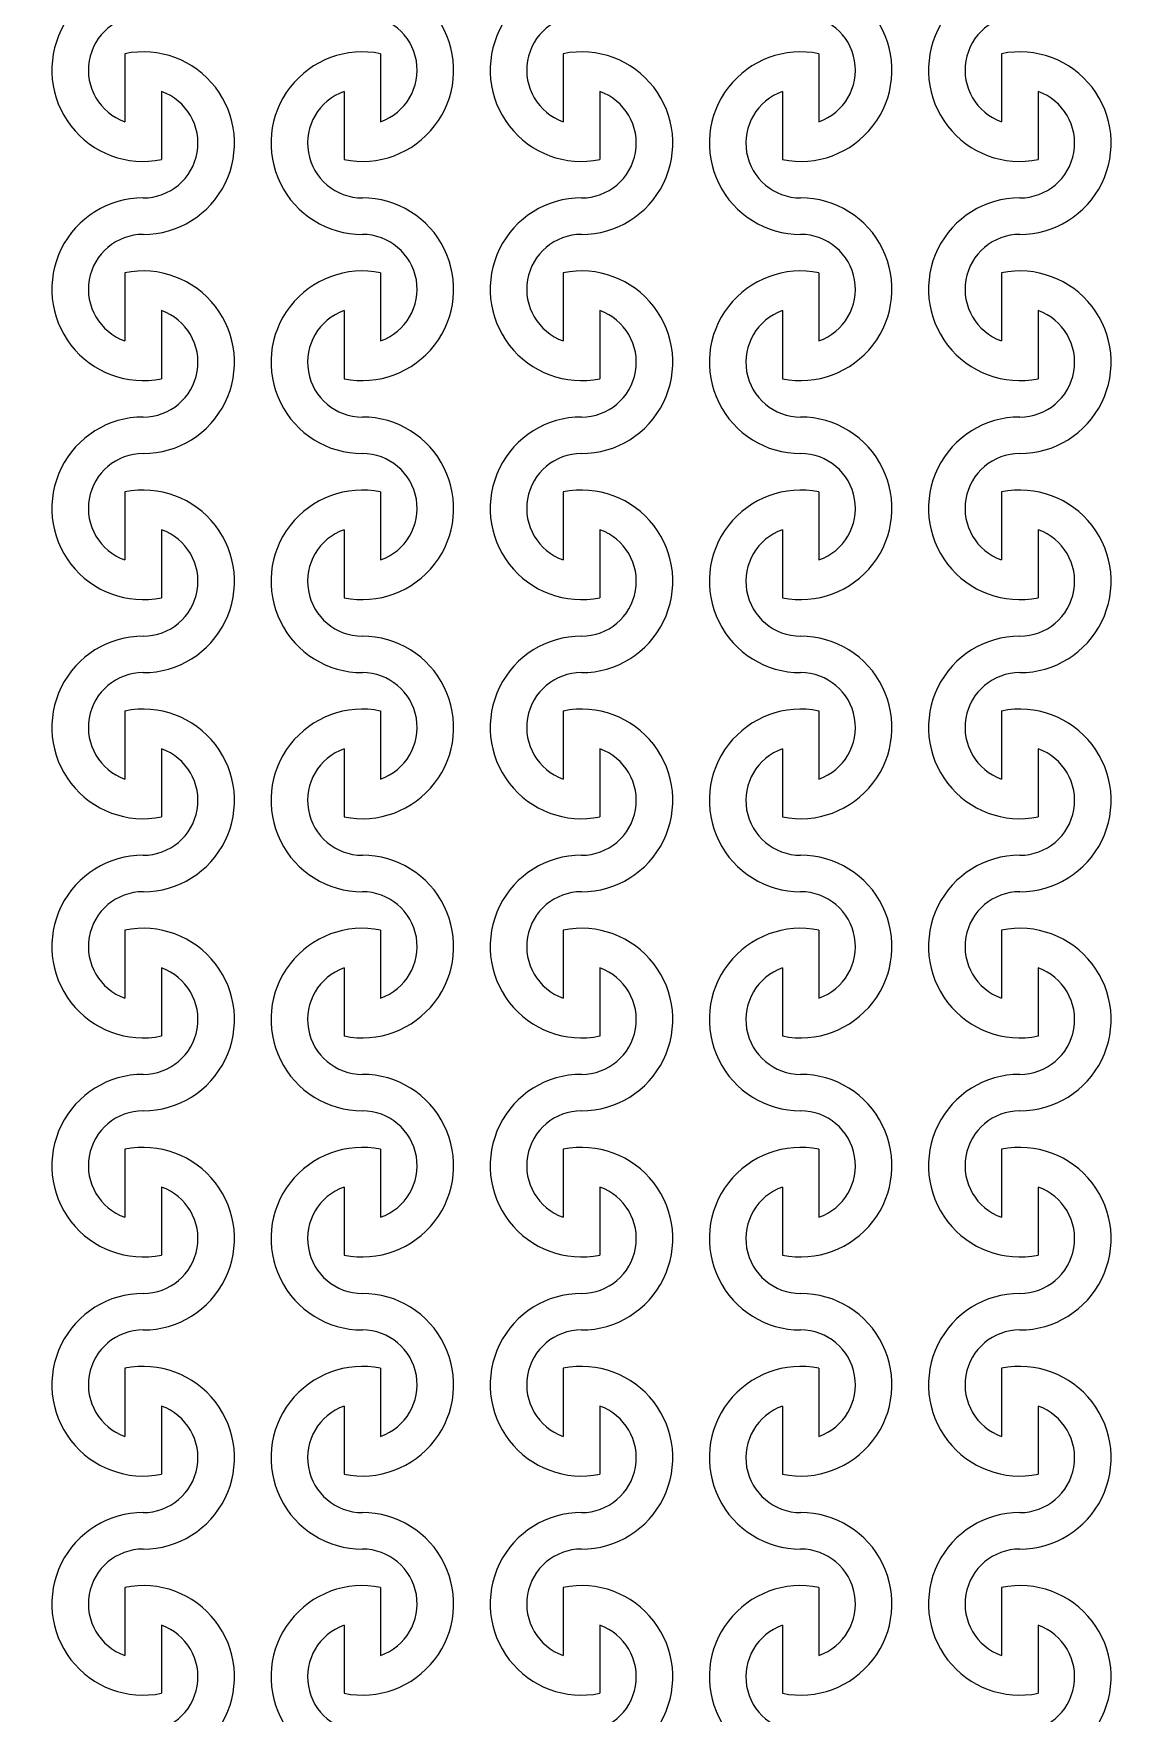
# Model space of a CAD drawing. Header units: millimetres. Extents: x 1000 to 444771, y -11148 to 590229.
# Drawn here: x 205126 to 206626, y 197000 to 199300 of the extents above; entities that cross this region are included whole.
import ezdxf

# ---------------------------------------------------------------- set-up
doc = ezdxf.new("R2010")
doc.units = ezdxf.units.MM
doc.layers.add('CLEAR', color=140, linetype='Continuous')

msp = doc.modelspace()

# ---------------------------------------------------------------- linework, layer by layer
for radius in [25000, 25000, 15000, 15000]:
    msp.add_circle((215000, 195000), radius)
at = {"layer": 'CLEAR'}
for p, q in [((205250.7, 199272.5), (205250.7, 199179.3)), ((205250.7, 199272.5), (205250.7, 199179.3)), ((205250.7, 199272.5), (205250.7, 199179.3)), ((205250.7, 199272.5), (205250.7, 199179.3)), ((205600.7, 199272.5), (205600.7, 199179.3)), ((205600.7, 199272.5), (205600.7, 199179.3)), ((205600.7, 199272.5), (205600.7, 199179.3)), ((205600.7, 199272.5), (205600.7, 199179.3)), ((205850.7, 199272.5), (205850.7, 199179.3)), ((205850.7, 199272.5), (205850.7, 199179.3)), ((205850.7, 199272.5), (205850.7, 199179.3)), ((205850.7, 199272.5), (205850.7, 199179.3)), ((206200.7, 199272.5), (206200.7, 199179.3)), ((206200.7, 199272.5), (206200.7, 199179.3)), ((206200.7, 199272.5), (206200.7, 199179.3)), ((206200.7, 199272.5), (206200.7, 199179.3)), ((206450.7, 199272.5), (206450.7, 199179.3)), ((206450.7, 199272.5), (206450.7, 199179.3)), ((206450.7, 199272.5), (206450.7, 199179.3)), ((206450.7, 199272.5), (206450.7, 199179.3)), ((205300.7, 199220.7), (205300.7, 199127.5)), ((205300.7, 199220.7), (205300.7, 199127.5)), ((205300.7, 199220.7), (205300.7, 199127.5)), ((205300.7, 199220.7), (205300.7, 199127.5)), ((205550.7, 199220.7), (205550.7, 199127.5)), ((205550.7, 199220.7), (205550.7, 199127.5)), ((205550.7, 199220.7), (205550.7, 199127.5)), ((205550.7, 199220.7), (205550.7, 199127.5)), ((205900.7, 199220.7), (205900.7, 199127.5)), ((205900.7, 199220.7), (205900.7, 199127.5)), ((205900.7, 199220.7), (205900.7, 199127.5)), ((205900.7, 199220.7), (205900.7, 199127.5)), ((206150.7, 199220.7), (206150.7, 199127.5)), ((206150.7, 199220.7), (206150.7, 199127.5)), ((206150.7, 199220.7), (206150.7, 199127.5)), ((206150.7, 199220.7), (206150.7, 199127.5)), ((206500.7, 199220.7), (206500.7, 199127.5)), ((206500.7, 199220.7), (206500.7, 199127.5)), ((206500.7, 199220.7), (206500.7, 199127.5)), ((206500.7, 199220.7), (206500.7, 199127.5)), ((205250.7, 198972.5), (205250.7, 198879.3)), ((205250.7, 198972.5), (205250.7, 198879.3)), ((205250.7, 198972.5), (205250.7, 198879.3)), ((205250.7, 198972.5), (205250.7, 198879.3)), ((205600.7, 198972.5), (205600.7, 198879.3)), ((205600.7, 198972.5), (205600.7, 198879.3)), ((205600.7, 198972.5), (205600.7, 198879.3)), ((205600.7, 198972.5), (205600.7, 198879.3)), ((205850.7, 198972.5), (205850.7, 198879.3)), ((205850.7, 198972.5), (205850.7, 198879.3)), ((205850.7, 198972.5), (205850.7, 198879.3)), ((205850.7, 198972.5), (205850.7, 198879.3)), ((206200.7, 198972.5), (206200.7, 198879.3)), ((206200.7, 198972.5), (206200.7, 198879.3)), ((206200.7, 198972.5), (206200.7, 198879.3)), ((206200.7, 198972.5), (206200.7, 198879.3)), ((206450.7, 198972.5), (206450.7, 198879.3)), ((206450.7, 198972.5), (206450.7, 198879.3)), ((206450.7, 198972.5), (206450.7, 198879.3)), ((206450.7, 198972.5), (206450.7, 198879.3)), ((205300.7, 198920.7), (205300.7, 198827.5)), ((205300.7, 198920.7), (205300.7, 198827.5)), ((205300.7, 198920.7), (205300.7, 198827.5)), ((205300.7, 198920.7), (205300.7, 198827.5)), ((205550.7, 198920.7), (205550.7, 198827.5)), ((205550.7, 198920.7), (205550.7, 198827.5)), ((205550.7, 198920.7), (205550.7, 198827.5)), ((205550.7, 198920.7), (205550.7, 198827.5)), ((205900.7, 198920.7), (205900.7, 198827.5)), ((205900.7, 198920.7), (205900.7, 198827.5)), ((205900.7, 198920.7), (205900.7, 198827.5)), ((205900.7, 198920.7), (205900.7, 198827.5)), ((206150.7, 198920.7), (206150.7, 198827.5)), ((206150.7, 198920.7), (206150.7, 198827.5)), ((206150.7, 198920.7), (206150.7, 198827.5)), ((206150.7, 198920.7), (206150.7, 198827.5)), ((206500.7, 198920.7), (206500.7, 198827.5)), ((206500.7, 198920.7), (206500.7, 198827.5)), ((206500.7, 198920.7), (206500.7, 198827.5)), ((206500.7, 198920.7), (206500.7, 198827.5)), ((205250.7, 198672.5), (205250.7, 198579.3)), ((205250.7, 198672.5), (205250.7, 198579.3)), ((205250.7, 198672.5), (205250.7, 198579.3)), ((205250.7, 198672.5), (205250.7, 198579.3)), ((205600.7, 198672.5), (205600.7, 198579.3)), ((205600.7, 198672.5), (205600.7, 198579.3)), ((205600.7, 198672.5), (205600.7, 198579.3)), ((205600.7, 198672.5), (205600.7, 198579.3)), ((205850.7, 198672.5), (205850.7, 198579.3)), ((205850.7, 198672.5), (205850.7, 198579.3)), ((205850.7, 198672.5), (205850.7, 198579.3)), ((205850.7, 198672.5), (205850.7, 198579.3)), ((206200.7, 198672.5), (206200.7, 198579.3)), ((206200.7, 198672.5), (206200.7, 198579.3)), ((206200.7, 198672.5), (206200.7, 198579.3)), ((206200.7, 198672.5), (206200.7, 198579.3)), ((206450.7, 198672.5), (206450.7, 198579.3)), ((206450.7, 198672.5), (206450.7, 198579.3)), ((206450.7, 198672.5), (206450.7, 198579.3)), ((206450.7, 198672.5), (206450.7, 198579.3)), ((205300.7, 198620.7), (205300.7, 198527.5)), ((205300.7, 198620.7), (205300.7, 198527.5)), ((205300.7, 198620.7), (205300.7, 198527.5)), ((205300.7, 198620.7), (205300.7, 198527.5)), ((205550.7, 198620.7), (205550.7, 198527.5)), ((205550.7, 198620.7), (205550.7, 198527.5)), ((205550.7, 198620.7), (205550.7, 198527.5)), ((205550.7, 198620.7), (205550.7, 198527.5)), ((205900.7, 198620.7), (205900.7, 198527.5)), ((205900.7, 198620.7), (205900.7, 198527.5)), ((205900.7, 198620.7), (205900.7, 198527.5)), ((205900.7, 198620.7), (205900.7, 198527.5)), ((206150.7, 198620.7), (206150.7, 198527.5)), ((206150.7, 198620.7), (206150.7, 198527.5)), ((206150.7, 198620.7), (206150.7, 198527.5)), ((206150.7, 198620.7), (206150.7, 198527.5)), ((206500.7, 198620.7), (206500.7, 198527.5)), ((206500.7, 198620.7), (206500.7, 198527.5)), ((206500.7, 198620.7), (206500.7, 198527.5)), ((206500.7, 198620.7), (206500.7, 198527.5)), ((205250.7, 198372.5), (205250.7, 198279.3)), ((205250.7, 198372.5), (205250.7, 198279.3)), ((205250.7, 198372.5), (205250.7, 198279.3)), ((205250.7, 198372.5), (205250.7, 198279.3)), ((205600.7, 198372.5), (205600.7, 198279.3)), ((205600.7, 198372.5), (205600.7, 198279.3)), ((205600.7, 198372.5), (205600.7, 198279.3)), ((205600.7, 198372.5), (205600.7, 198279.3)), ((205850.7, 198372.5), (205850.7, 198279.3)), ((205850.7, 198372.5), (205850.7, 198279.3)), ((205850.7, 198372.5), (205850.7, 198279.3)), ((205850.7, 198372.5), (205850.7, 198279.3)), ((206200.7, 198372.5), (206200.7, 198279.3)), ((206200.7, 198372.5), (206200.7, 198279.3)), ((206200.7, 198372.5), (206200.7, 198279.3)), ((206200.7, 198372.5), (206200.7, 198279.3)), ((206450.7, 198372.5), (206450.7, 198279.3)), ((206450.7, 198372.5), (206450.7, 198279.3)), ((206450.7, 198372.5), (206450.7, 198279.3)), ((206450.7, 198372.5), (206450.7, 198279.3)), ((205300.7, 198320.7), (205300.7, 198227.5)), ((205300.7, 198320.7), (205300.7, 198227.5)), ((205300.7, 198320.7), (205300.7, 198227.5)), ((205300.7, 198320.7), (205300.7, 198227.5)), ((205550.7, 198320.7), (205550.7, 198227.5)), ((205550.7, 198320.7), (205550.7, 198227.5)), ((205550.7, 198320.7), (205550.7, 198227.5)), ((205550.7, 198320.7), (205550.7, 198227.5)), ((205900.7, 198320.7), (205900.7, 198227.5)), ((205900.7, 198320.7), (205900.7, 198227.5)), ((205900.7, 198320.7), (205900.7, 198227.5)), ((205900.7, 198320.7), (205900.7, 198227.5)), ((206150.7, 198320.7), (206150.7, 198227.5)), ((206150.7, 198320.7), (206150.7, 198227.5)), ((206150.7, 198320.7), (206150.7, 198227.5)), ((206150.7, 198320.7), (206150.7, 198227.5)), ((206500.7, 198320.7), (206500.7, 198227.5)), ((206500.7, 198320.7), (206500.7, 198227.5)), ((206500.7, 198320.7), (206500.7, 198227.5)), ((206500.7, 198320.7), (206500.7, 198227.5)), ((205250.7, 198072.5), (205250.7, 197979.3)), ((205250.7, 198072.5), (205250.7, 197979.3)), ((205250.7, 198072.5), (205250.7, 197979.3)), ((205250.7, 198072.5), (205250.7, 197979.3)), ((205600.7, 198072.5), (205600.7, 197979.3)), ((205600.7, 198072.5), (205600.7, 197979.3)), ((205600.7, 198072.5), (205600.7, 197979.3)), ((205600.7, 198072.5), (205600.7, 197979.3)), ((205850.7, 198072.5), (205850.7, 197979.3)), ((205850.7, 198072.5), (205850.7, 197979.3)), ((205850.7, 198072.5), (205850.7, 197979.3)), ((205850.7, 198072.5), (205850.7, 197979.3)), ((206200.7, 198072.5), (206200.7, 197979.3)), ((206200.7, 198072.5), (206200.7, 197979.3)), ((206200.7, 198072.5), (206200.7, 197979.3)), ((206200.7, 198072.5), (206200.7, 197979.3)), ((206450.7, 198072.5), (206450.7, 197979.3)), ((206450.7, 198072.5), (206450.7, 197979.3)), ((206450.7, 198072.5), (206450.7, 197979.3)), ((206450.7, 198072.5), (206450.7, 197979.3)), ((205300.7, 198020.7), (205300.7, 197927.5)), ((205300.7, 198020.7), (205300.7, 197927.5)), ((205300.7, 198020.7), (205300.7, 197927.5)), ((205300.7, 198020.7), (205300.7, 197927.5)), ((205550.7, 198020.7), (205550.7, 197927.5)), ((205550.7, 198020.7), (205550.7, 197927.5)), ((205550.7, 198020.7), (205550.7, 197927.5)), ((205550.7, 198020.7), (205550.7, 197927.5)), ((205900.7, 198020.7), (205900.7, 197927.5)), ((205900.7, 198020.7), (205900.7, 197927.5)), ((205900.7, 198020.7), (205900.7, 197927.5)), ((205900.7, 198020.7), (205900.7, 197927.5)), ((206150.7, 198020.7), (206150.7, 197927.5)), ((206150.7, 198020.7), (206150.7, 197927.5)), ((206150.7, 198020.7), (206150.7, 197927.5)), ((206150.7, 198020.7), (206150.7, 197927.5)), ((206500.7, 198020.7), (206500.7, 197927.5)), ((206500.7, 198020.7), (206500.7, 197927.5)), ((206500.7, 198020.7), (206500.7, 197927.5)), ((206500.7, 198020.7), (206500.7, 197927.5)), ((205250.7, 197772.5), (205250.7, 197679.3)), ((205250.7, 197772.5), (205250.7, 197679.3)), ((205250.7, 197772.5), (205250.7, 197679.3)), ((205250.7, 197772.5), (205250.7, 197679.3)), ((205600.7, 197772.5), (205600.7, 197679.3)), ((205600.7, 197772.5), (205600.7, 197679.3)), ((205600.7, 197772.5), (205600.7, 197679.3)), ((205600.7, 197772.5), (205600.7, 197679.3)), ((205850.7, 197772.5), (205850.7, 197679.3)), ((205850.7, 197772.5), (205850.7, 197679.3)), ((205850.7, 197772.5), (205850.7, 197679.3)), ((205850.7, 197772.5), (205850.7, 197679.3)), ((206200.7, 197772.5), (206200.7, 197679.3)), ((206200.7, 197772.5), (206200.7, 197679.3)), ((206200.7, 197772.5), (206200.7, 197679.3)), ((206200.7, 197772.5), (206200.7, 197679.3)), ((206450.7, 197772.5), (206450.7, 197679.3)), ((206450.7, 197772.5), (206450.7, 197679.3)), ((206450.7, 197772.5), (206450.7, 197679.3)), ((206450.7, 197772.5), (206450.7, 197679.3)), ((205300.7, 197720.7), (205300.7, 197627.5)), ((205300.7, 197720.7), (205300.7, 197627.5)), ((205300.7, 197720.7), (205300.7, 197627.5)), ((205300.7, 197720.7), (205300.7, 197627.5)), ((205550.7, 197720.7), (205550.7, 197627.5)), ((205550.7, 197720.7), (205550.7, 197627.5)), ((205550.7, 197720.7), (205550.7, 197627.5)), ((205550.7, 197720.7), (205550.7, 197627.5)), ((205900.7, 197720.7), (205900.7, 197627.5)), ((205900.7, 197720.7), (205900.7, 197627.5)), ((205900.7, 197720.7), (205900.7, 197627.5)), ((205900.7, 197720.7), (205900.7, 197627.5)), ((206150.7, 197720.7), (206150.7, 197627.5)), ((206150.7, 197720.7), (206150.7, 197627.5)), ((206150.7, 197720.7), (206150.7, 197627.5)), ((206150.7, 197720.7), (206150.7, 197627.5)), ((206500.7, 197720.7), (206500.7, 197627.5)), ((206500.7, 197720.7), (206500.7, 197627.5)), ((206500.7, 197720.7), (206500.7, 197627.5)), ((206500.7, 197720.7), (206500.7, 197627.5)), ((205250.7, 197472.5), (205250.7, 197379.3)), ((205250.7, 197472.5), (205250.7, 197379.3)), ((205250.7, 197472.5), (205250.7, 197379.3)), ((205250.7, 197472.5), (205250.7, 197379.3)), ((205600.7, 197472.5), (205600.7, 197379.3)), ((205600.7, 197472.5), (205600.7, 197379.3)), ((205600.7, 197472.5), (205600.7, 197379.3)), ((205600.7, 197472.5), (205600.7, 197379.3)), ((205850.7, 197472.5), (205850.7, 197379.3)), ((205850.7, 197472.5), (205850.7, 197379.3)), ((205850.7, 197472.5), (205850.7, 197379.3)), ((205850.7, 197472.5), (205850.7, 197379.3)), ((206200.7, 197472.5), (206200.7, 197379.3)), ((206200.7, 197472.5), (206200.7, 197379.3)), ((206200.7, 197472.5), (206200.7, 197379.3)), ((206200.7, 197472.5), (206200.7, 197379.3)), ((206450.7, 197472.5), (206450.7, 197379.3)), ((206450.7, 197472.5), (206450.7, 197379.3)), ((206450.7, 197472.5), (206450.7, 197379.3)), ((206450.7, 197472.5), (206450.7, 197379.3)), ((205300.7, 197420.7), (205300.7, 197327.5)), ((205300.7, 197420.7), (205300.7, 197327.5)), ((205300.7, 197420.7), (205300.7, 197327.5)), ((205300.7, 197420.7), (205300.7, 197327.5)), ((205550.7, 197420.7), (205550.7, 197327.5)), ((205550.7, 197420.7), (205550.7, 197327.5)), ((205550.7, 197420.7), (205550.7, 197327.5)), ((205550.7, 197420.7), (205550.7, 197327.5)), ((205900.7, 197420.7), (205900.7, 197327.5)), ((205900.7, 197420.7), (205900.7, 197327.5)), ((205900.7, 197420.7), (205900.7, 197327.5)), ((205900.7, 197420.7), (205900.7, 197327.5)), ((206150.7, 197420.7), (206150.7, 197327.5)), ((206150.7, 197420.7), (206150.7, 197327.5)), ((206150.7, 197420.7), (206150.7, 197327.5)), ((206150.7, 197420.7), (206150.7, 197327.5)), ((206500.7, 197420.7), (206500.7, 197327.5)), ((206500.7, 197420.7), (206500.7, 197327.5)), ((206500.7, 197420.7), (206500.7, 197327.5)), ((206500.7, 197420.7), (206500.7, 197327.5)), ((205250.7, 197172.5), (205250.7, 197079.3)), ((205250.7, 197172.5), (205250.7, 197079.3)), ((205250.7, 197172.5), (205250.7, 197079.3)), ((205250.7, 197172.5), (205250.7, 197079.3)), ((205600.7, 197172.5), (205600.7, 197079.3)), ((205600.7, 197172.5), (205600.7, 197079.3)), ((205600.7, 197172.5), (205600.7, 197079.3)), ((205600.7, 197172.5), (205600.7, 197079.3)), ((205850.7, 197172.5), (205850.7, 197079.3)), ((205850.7, 197172.5), (205850.7, 197079.3)), ((205850.7, 197172.5), (205850.7, 197079.3)), ((205850.7, 197172.5), (205850.7, 197079.3)), ((206200.7, 197172.5), (206200.7, 197079.3)), ((206200.7, 197172.5), (206200.7, 197079.3)), ((206200.7, 197172.5), (206200.7, 197079.3)), ((206200.7, 197172.5), (206200.7, 197079.3)), ((206450.7, 197172.5), (206450.7, 197079.3)), ((206450.7, 197172.5), (206450.7, 197079.3)), ((206450.7, 197172.5), (206450.7, 197079.3)), ((206450.7, 197172.5), (206450.7, 197079.3)), ((205300.7, 197120.7), (205300.7, 197027.5)), ((205300.7, 197120.7), (205300.7, 197027.5)), ((205300.7, 197120.7), (205300.7, 197027.5)), ((205300.7, 197120.7), (205300.7, 197027.5)), ((205550.7, 197120.7), (205550.7, 197027.5)), ((205550.7, 197120.7), (205550.7, 197027.5)), ((205550.7, 197120.7), (205550.7, 197027.5)), ((205550.7, 197120.7), (205550.7, 197027.5)), ((205900.7, 197120.7), (205900.7, 197027.5)), ((205900.7, 197120.7), (205900.7, 197027.5)), ((205900.7, 197120.7), (205900.7, 197027.5)), ((205900.7, 197120.7), (205900.7, 197027.5)), ((206150.7, 197120.7), (206150.7, 197027.5)), ((206150.7, 197120.7), (206150.7, 197027.5)), ((206150.7, 197120.7), (206150.7, 197027.5)), ((206150.7, 197120.7), (206150.7, 197027.5)), ((206500.7, 197120.7), (206500.7, 197027.5)), ((206500.7, 197120.7), (206500.7, 197027.5)), ((206500.7, 197120.7), (206500.7, 197027.5)), ((206500.7, 197120.7), (206500.7, 197027.5))]:
    msp.add_line(p, q, dxfattribs=at)
for centre, radius, start, end in [((205275.7, 199250), 125, 90, 281.537), ((205275.7, 199250), 125, 90, 281.537), ((205575.7, 199250), 125, 258.463, 90), ((205575.7, 199250), 125, 258.463, 90), ((205875.7, 199250), 125, 90, 281.537), ((205875.7, 199250), 125, 90, 281.537), ((206175.7, 199250), 125, 258.463, 90), ((206175.7, 199250), 125, 258.463, 90), ((206475.7, 199250), 125, 90, 281.537), ((206475.7, 199250), 125, 90, 281.537), ((205275.7, 199250), 75, 90, 250.5288), ((205275.7, 199250), 75, 90, 250.5288), ((205575.7, 199250), 75, 289.4712, 90), ((205575.7, 199250), 75, 289.4712, 90), ((205875.7, 199250), 75, 90, 250.5288), ((205875.7, 199250), 75, 90, 250.5288), ((206175.7, 199250), 75, 289.4712, 90), ((206175.7, 199250), 75, 289.4712, 90), ((206475.7, 199250), 75, 90, 250.5288), ((206475.7, 199250), 75, 90, 250.5288), ((205275.7, 199150), 125, 270, 101.537), ((205275.7, 199150), 125, 270, 101.537), ((205575.7, 199150), 125, 78.463, 270), ((205575.7, 199150), 125, 78.463, 270), ((205875.7, 199150), 125, 270, 101.537), ((205875.7, 199150), 125, 270, 101.537), ((206175.7, 199150), 125, 78.463, 270), ((206175.7, 199150), 125, 78.463, 270), ((206475.7, 199150), 125, 270, 101.537), ((206475.7, 199150), 125, 270, 101.537), ((205275.7, 199150), 75, 270, 70.5288), ((205275.7, 199150), 75, 270, 70.5288), ((205575.7, 199150), 75, 109.4712, 270), ((205575.7, 199150), 75, 109.4712, 270), ((205875.7, 199150), 75, 270, 70.5288), ((205875.7, 199150), 75, 270, 70.5288), ((206175.7, 199150), 75, 109.4712, 270), ((206175.7, 199150), 75, 109.4712, 270), ((206475.7, 199150), 75, 270, 70.5288), ((206475.7, 199150), 75, 270, 70.5288), ((205275.7, 198950), 125, 90, 281.537), ((205275.7, 198950), 125, 90, 281.537), ((205575.7, 198950), 125, 258.463, 90), ((205575.7, 198950), 125, 258.463, 90), ((205875.7, 198950), 125, 90, 281.537), ((205875.7, 198950), 125, 90, 281.537), ((206175.7, 198950), 125, 258.463, 90), ((206175.7, 198950), 125, 258.463, 90), ((206475.7, 198950), 125, 90, 281.537), ((206475.7, 198950), 125, 90, 281.537), ((205275.7, 198950), 75, 90, 250.5288), ((205275.7, 198950), 75, 90, 250.5288), ((205575.7, 198950), 75, 289.4712, 90), ((205575.7, 198950), 75, 289.4712, 90), ((205875.7, 198950), 75, 90, 250.5288), ((205875.7, 198950), 75, 90, 250.5288), ((206175.7, 198950), 75, 289.4712, 90), ((206175.7, 198950), 75, 289.4712, 90), ((206475.7, 198950), 75, 90, 250.5288), ((206475.7, 198950), 75, 90, 250.5288), ((205275.7, 198850), 125, 270, 101.537), ((205275.7, 198850), 125, 270, 101.537), ((205575.7, 198850), 125, 78.463, 270), ((205575.7, 198850), 125, 78.463, 270), ((205875.7, 198850), 125, 270, 101.537), ((205875.7, 198850), 125, 270, 101.537), ((206175.7, 198850), 125, 78.463, 270), ((206175.7, 198850), 125, 78.463, 270), ((206475.7, 198850), 125, 270, 101.537), ((206475.7, 198850), 125, 270, 101.537), ((205275.7, 198850), 75, 270, 70.5288), ((205275.7, 198850), 75, 270, 70.5288), ((205575.7, 198850), 75, 109.4712, 270), ((205575.7, 198850), 75, 109.4712, 270), ((205875.7, 198850), 75, 270, 70.5288), ((205875.7, 198850), 75, 270, 70.5288), ((206175.7, 198850), 75, 109.4712, 270), ((206175.7, 198850), 75, 109.4712, 270), ((206475.7, 198850), 75, 270, 70.5288), ((206475.7, 198850), 75, 270, 70.5288), ((205275.7, 198650), 125, 90, 281.537), ((205275.7, 198650), 125, 90, 281.537), ((205575.7, 198650), 125, 258.463, 90), ((205575.7, 198650), 125, 258.463, 90), ((205875.7, 198650), 125, 90, 281.537), ((205875.7, 198650), 125, 90, 281.537), ((206175.7, 198650), 125, 258.463, 90), ((206175.7, 198650), 125, 258.463, 90), ((206475.7, 198650), 125, 90, 281.537), ((206475.7, 198650), 125, 90, 281.537), ((205275.7, 198650), 75, 90, 250.5288), ((205275.7, 198650), 75, 90, 250.5288), ((205575.7, 198650), 75, 289.4712, 90), ((205575.7, 198650), 75, 289.4712, 90), ((205875.7, 198650), 75, 90, 250.5288), ((205875.7, 198650), 75, 90, 250.5288), ((206175.7, 198650), 75, 289.4712, 90), ((206175.7, 198650), 75, 289.4712, 90), ((206475.7, 198650), 75, 90, 250.5288), ((206475.7, 198650), 75, 90, 250.5288), ((205275.7, 198550), 125, 270, 101.537), ((205275.7, 198550), 125, 270, 101.537), ((205575.7, 198550), 125, 78.463, 270), ((205575.7, 198550), 125, 78.463, 270), ((205875.7, 198550), 125, 270, 101.537), ((205875.7, 198550), 125, 270, 101.537), ((206175.7, 198550), 125, 78.463, 270), ((206175.7, 198550), 125, 78.463, 270), ((206475.7, 198550), 125, 270, 101.537), ((206475.7, 198550), 125, 270, 101.537), ((205275.7, 198550), 75, 270, 70.5288), ((205275.7, 198550), 75, 270, 70.5288), ((205575.7, 198550), 75, 109.4712, 270), ((205575.7, 198550), 75, 109.4712, 270), ((205875.7, 198550), 75, 270, 70.5288), ((205875.7, 198550), 75, 270, 70.5288), ((206175.7, 198550), 75, 109.4712, 270), ((206175.7, 198550), 75, 109.4712, 270), ((206475.7, 198550), 75, 270, 70.5288), ((206475.7, 198550), 75, 270, 70.5288), ((205275.7, 198350), 125, 90, 281.537), ((205275.7, 198350), 125, 90, 281.537), ((205575.7, 198350), 125, 258.463, 90), ((205575.7, 198350), 125, 258.463, 90), ((205875.7, 198350), 125, 90, 281.537), ((205875.7, 198350), 125, 90, 281.537), ((206175.7, 198350), 125, 258.463, 90), ((206175.7, 198350), 125, 258.463, 90), ((206475.7, 198350), 125, 90, 281.537), ((206475.7, 198350), 125, 90, 281.537), ((205275.7, 198350), 75, 90, 250.5288), ((205275.7, 198350), 75, 90, 250.5288), ((205575.7, 198350), 75, 289.4712, 90), ((205575.7, 198350), 75, 289.4712, 90), ((205875.7, 198350), 75, 90, 250.5288), ((205875.7, 198350), 75, 90, 250.5288), ((206175.7, 198350), 75, 289.4712, 90), ((206175.7, 198350), 75, 289.4712, 90), ((206475.7, 198350), 75, 90, 250.5288), ((206475.7, 198350), 75, 90, 250.5288), ((205275.7, 198250), 125, 270, 101.537), ((205275.7, 198250), 125, 270, 101.537), ((205575.7, 198250), 125, 78.463, 270), ((205575.7, 198250), 125, 78.463, 270), ((205875.7, 198250), 125, 270, 101.537), ((205875.7, 198250), 125, 270, 101.537), ((206175.7, 198250), 125, 78.463, 270), ((206175.7, 198250), 125, 78.463, 270), ((206475.7, 198250), 125, 270, 101.537), ((206475.7, 198250), 125, 270, 101.537), ((205275.7, 198250), 75, 270, 70.5288), ((205275.7, 198250), 75, 270, 70.5288), ((205575.7, 198250), 75, 109.4712, 270), ((205575.7, 198250), 75, 109.4712, 270), ((205875.7, 198250), 75, 270, 70.5288), ((205875.7, 198250), 75, 270, 70.5288), ((206175.7, 198250), 75, 109.4712, 270), ((206175.7, 198250), 75, 109.4712, 270), ((206475.7, 198250), 75, 270, 70.5288), ((206475.7, 198250), 75, 270, 70.5288), ((205275.7, 198050), 125, 90, 281.537), ((205275.7, 198050), 125, 90, 281.537), ((205575.7, 198050), 125, 258.463, 90), ((205575.7, 198050), 125, 258.463, 90), ((205875.7, 198050), 125, 90, 281.537), ((205875.7, 198050), 125, 90, 281.537), ((206175.7, 198050), 125, 258.463, 90), ((206175.7, 198050), 125, 258.463, 90), ((206475.7, 198050), 125, 90, 281.537), ((206475.7, 198050), 125, 90, 281.537), ((205275.7, 198050), 75, 90, 250.5288), ((205275.7, 198050), 75, 90, 250.5288), ((205575.7, 198050), 75, 289.4712, 90), ((205575.7, 198050), 75, 289.4712, 90), ((205875.7, 198050), 75, 90, 250.5288), ((205875.7, 198050), 75, 90, 250.5288), ((206175.7, 198050), 75, 289.4712, 90), ((206175.7, 198050), 75, 289.4712, 90), ((206475.7, 198050), 75, 90, 250.5288), ((206475.7, 198050), 75, 90, 250.5288), ((205275.7, 197950), 125, 270, 101.537), ((205275.7, 197950), 125, 270, 101.537), ((205575.7, 197950), 125, 78.463, 270), ((205575.7, 197950), 125, 78.463, 270), ((205875.7, 197950), 125, 270, 101.537), ((205875.7, 197950), 125, 270, 101.537), ((206175.7, 197950), 125, 78.463, 270), ((206175.7, 197950), 125, 78.463, 270), ((206475.7, 197950), 125, 270, 101.537), ((206475.7, 197950), 125, 270, 101.537), ((205275.7, 197950), 75, 270, 70.5288), ((205275.7, 197950), 75, 270, 70.5288), ((205575.7, 197950), 75, 109.4712, 270), ((205575.7, 197950), 75, 109.4712, 270), ((205875.7, 197950), 75, 270, 70.5288), ((205875.7, 197950), 75, 270, 70.5288), ((206175.7, 197950), 75, 109.4712, 270), ((206175.7, 197950), 75, 109.4712, 270), ((206475.7, 197950), 75, 270, 70.5288), ((206475.7, 197950), 75, 270, 70.5288), ((205275.7, 197750), 125, 90, 281.537), ((205275.7, 197750), 125, 90, 281.537), ((205575.7, 197750), 125, 258.463, 90), ((205575.7, 197750), 125, 258.463, 90), ((205875.7, 197750), 125, 90, 281.537), ((205875.7, 197750), 125, 90, 281.537), ((206175.7, 197750), 125, 258.463, 90), ((206175.7, 197750), 125, 258.463, 90), ((206475.7, 197750), 125, 90, 281.537), ((206475.7, 197750), 125, 90, 281.537), ((205275.7, 197750), 75, 90, 250.5288), ((205275.7, 197750), 75, 90, 250.5288), ((205575.7, 197750), 75, 289.4712, 90), ((205575.7, 197750), 75, 289.4712, 90), ((205875.7, 197750), 75, 90, 250.5288), ((205875.7, 197750), 75, 90, 250.5288), ((206175.7, 197750), 75, 289.4712, 90), ((206175.7, 197750), 75, 289.4712, 90), ((206475.7, 197750), 75, 90, 250.5288), ((206475.7, 197750), 75, 90, 250.5288), ((205275.7, 197650), 125, 270, 101.537), ((205275.7, 197650), 125, 270, 101.537), ((205575.7, 197650), 125, 78.463, 270), ((205575.7, 197650), 125, 78.463, 270), ((205875.7, 197650), 125, 270, 101.537), ((205875.7, 197650), 125, 270, 101.537), ((206175.7, 197650), 125, 78.463, 270), ((206175.7, 197650), 125, 78.463, 270), ((206475.7, 197650), 125, 270, 101.537), ((206475.7, 197650), 125, 270, 101.537), ((205275.7, 197650), 75, 270, 70.5288), ((205275.7, 197650), 75, 270, 70.5288), ((205575.7, 197650), 75, 109.4712, 270), ((205575.7, 197650), 75, 109.4712, 270), ((205875.7, 197650), 75, 270, 70.5288), ((205875.7, 197650), 75, 270, 70.5288), ((206175.7, 197650), 75, 109.4712, 270), ((206175.7, 197650), 75, 109.4712, 270), ((206475.7, 197650), 75, 270, 70.5288), ((206475.7, 197650), 75, 270, 70.5288), ((205275.7, 197450), 125, 90, 281.537), ((205275.7, 197450), 125, 90, 281.537), ((205575.7, 197450), 125, 258.463, 90), ((205575.7, 197450), 125, 258.463, 90), ((205875.7, 197450), 125, 90, 281.537), ((205875.7, 197450), 125, 90, 281.537), ((206175.7, 197450), 125, 258.463, 90), ((206175.7, 197450), 125, 258.463, 90), ((206475.7, 197450), 125, 90, 281.537), ((206475.7, 197450), 125, 90, 281.537), ((205275.7, 197450), 75, 90, 250.5288), ((205275.7, 197450), 75, 90, 250.5288), ((205575.7, 197450), 75, 289.4712, 90), ((205575.7, 197450), 75, 289.4712, 90), ((205875.7, 197450), 75, 90, 250.5288), ((205875.7, 197450), 75, 90, 250.5288), ((206175.7, 197450), 75, 289.4712, 90), ((206175.7, 197450), 75, 289.4712, 90), ((206475.7, 197450), 75, 90, 250.5288), ((206475.7, 197450), 75, 90, 250.5288), ((205275.7, 197350), 125, 270, 101.537), ((205275.7, 197350), 125, 270, 101.537), ((205575.7, 197350), 125, 78.463, 270), ((205575.7, 197350), 125, 78.463, 270), ((205875.7, 197350), 125, 270, 101.537), ((205875.7, 197350), 125, 270, 101.537), ((206175.7, 197350), 125, 78.463, 270), ((206175.7, 197350), 125, 78.463, 270), ((206475.7, 197350), 125, 270, 101.537), ((206475.7, 197350), 125, 270, 101.537), ((205275.7, 197350), 75, 270, 70.5288), ((205275.7, 197350), 75, 270, 70.5288), ((205575.7, 197350), 75, 109.4712, 270), ((205575.7, 197350), 75, 109.4712, 270), ((205875.7, 197350), 75, 270, 70.5288), ((205875.7, 197350), 75, 270, 70.5288), ((206175.7, 197350), 75, 109.4712, 270), ((206175.7, 197350), 75, 109.4712, 270), ((206475.7, 197350), 75, 270, 70.5288), ((206475.7, 197350), 75, 270, 70.5288), ((205275.7, 197150), 125, 90, 281.537), ((205275.7, 197150), 125, 90, 281.537), ((205575.7, 197150), 125, 258.463, 90), ((205575.7, 197150), 125, 258.463, 90), ((205875.7, 197150), 125, 90, 281.537), ((205875.7, 197150), 125, 90, 281.537), ((206175.7, 197150), 125, 258.463, 90), ((206175.7, 197150), 125, 258.463, 90), ((206475.7, 197150), 125, 90, 281.537), ((206475.7, 197150), 125, 90, 281.537), ((205275.7, 197150), 75, 90, 250.5288), ((205275.7, 197150), 75, 90, 250.5288), ((205575.7, 197150), 75, 289.4712, 90), ((205575.7, 197150), 75, 289.4712, 90), ((205875.7, 197150), 75, 90, 250.5288), ((205875.7, 197150), 75, 90, 250.5288), ((206175.7, 197150), 75, 289.4712, 90), ((206175.7, 197150), 75, 289.4712, 90), ((206475.7, 197150), 75, 90, 250.5288), ((206475.7, 197150), 75, 90, 250.5288), ((205275.7, 197050), 125, 270, 101.537), ((205275.7, 197050), 125, 270, 101.537), ((205575.7, 197050), 125, 78.463, 270), ((205575.7, 197050), 125, 78.463, 270), ((205875.7, 197050), 125, 270, 101.537), ((205875.7, 197050), 125, 270, 101.537), ((206175.7, 197050), 125, 78.463, 270), ((206175.7, 197050), 125, 78.463, 270), ((206475.7, 197050), 125, 270, 101.537), ((206475.7, 197050), 125, 270, 101.537), ((205275.7, 197050), 75, 270, 70.5288), ((205275.7, 197050), 75, 270, 70.5288), ((205575.7, 197050), 75, 109.4712, 270), ((205575.7, 197050), 75, 109.4712, 270), ((205875.7, 197050), 75, 270, 70.5288), ((205875.7, 197050), 75, 270, 70.5288), ((206175.7, 197050), 75, 109.4712, 270), ((206175.7, 197050), 75, 109.4712, 270), ((206475.7, 197050), 75, 270, 70.5288), ((206475.7, 197050), 75, 270, 70.5288)]:
    msp.add_arc(centre, radius, start, end, dxfattribs=at)

doc.saveas('drawing.dxf')
